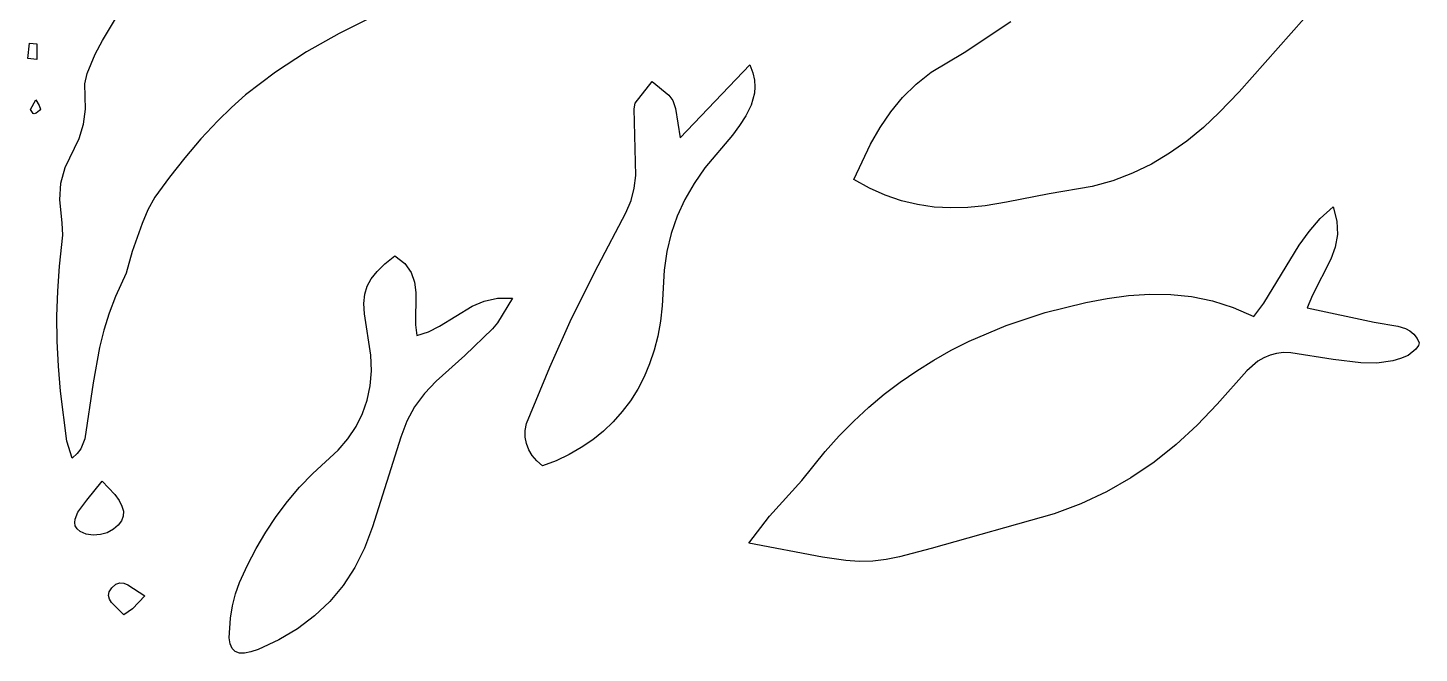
# Model space of a CAD drawing. Header units: centimetres. Extents: x -3.3 to 24.3, y 4.5 to 22.4.
# Drawn here: x -3.253 to 1.492, y 9.627 to 11.758 of the extents above; entities that cross this region are included whole.
import ezdxf

# ---------------------------------------------------------------- set-up
doc = ezdxf.new("R2010")
doc.units = ezdxf.units.CM
doc.layers.add('CUT', color=7, linetype='Continuous')

msp = doc.modelspace()

# ---------------------------------------------------------------- linework, layer by layer
at = {"layer": 'CUT'}
for points in [[(-2.077265, 11.795074), (-2.191209, 11.738594), (-2.301905, 11.676548), (-2.408396, 11.607336), (-2.509724, 11.529358), (-2.558152, 11.486581), (-2.604931, 11.441012), (-2.662456, 11.379519), (-2.717486, 11.315495), (-2.769794, 11.249244), (-2.819154, 11.18107), (-2.843634, 11.138155), (-2.862867, 11.091591), (-2.896389, 10.995386), (-2.916648, 10.921853), (-2.953217, 10.842915), (-2.975328, 10.785708), (-2.993309, 10.727487), (-3.007918, 10.668428), (-3.030043, 10.548507), (-3.057698, 10.357851), (-3.072084, 10.32341), (-3.084312, 10.306943), (-3.100921, 10.291236), (-3.1191, 10.349961), (-3.141539, 10.519868), (-3.148471, 10.604927), (-3.152379, 10.690062), (-3.153142, 10.775279), (-3.150635, 10.860582), (-3.144735, 10.945976), (-3.133568, 11.052092), (-3.135109, 11.093933), (-3.143743, 11.172296), (-3.139509, 11.228225), (-3.125155, 11.282263), (-3.07723, 11.381503), (-3.062465, 11.42989), (-3.056321, 11.480552), (-3.058456, 11.567619), (-3.050576, 11.601939), (-3.023342, 11.668537), (-2.998433, 11.714955), (-2.943729, 11.805458)], [(1.099714, 11.789658), (0.878639, 11.540427), (0.81002, 11.469097), (0.756244, 11.418408), (0.700003, 11.37212), (0.641156, 11.330542), (0.579559, 11.293984), (0.51507, 11.262755), (0.447548, 11.237163), (0.37685, 11.217518), (0.230007, 11.192311), (0.085028, 11.163655), (0.012231, 11.151518), (-0.046498, 11.145506), (-0.104457, 11.144117), (-0.161641, 11.147489), (-0.218044, 11.155764), (-0.27366, 11.169081), (-0.328483, 11.187578), (-0.382506, 11.211395), (-0.435724, 11.240673), (-0.378703, 11.3617), (-0.346186, 11.418224), (-0.310001, 11.471476), (-0.269404, 11.520997), (-0.223647, 11.566327), (-0.171985, 11.607007), (-0.058959, 11.674122), (0.099366, 11.779641)]]:
    msp.add_lwpolyline(points, dxfattribs=at)
for points in [[(-3.221787, 11.703701), (-3.221787, 11.650143), (-3.252535, 11.653441), (-3.246771, 11.705426)], [(-1.011861, 11.173493), (-1.037948, 11.116666), (-1.058504, 11.057533), (-1.07348, 10.99596), (-1.082828, 10.931814), (-1.088892, 10.810518), (-1.094698, 10.758006), (-1.103852, 10.707494), (-1.11629, 10.659053), (-1.131944, 10.612754), (-1.150749, 10.568666), (-1.172639, 10.526861), (-1.197549, 10.487408), (-1.225413, 10.450379), (-1.256165, 10.415844), (-1.289739, 10.383873), (-1.326069, 10.354536), (-1.365091, 10.327906), (-1.406737, 10.30405), (-1.450942, 10.283042), (-1.497641, 10.264949), (-1.516811, 10.282444), (-1.532408, 10.30093), (-1.544283, 10.320453), (-1.552291, 10.341056), (-1.556284, 10.362783), (-1.556116, 10.38568), (-1.55164, 10.409789), (-1.472136, 10.602091), (-1.39849, 10.767561), (-1.307885, 10.948701), (-1.213486, 11.127985), (-1.195531, 11.169117), (-1.184331, 11.211201), (-1.179296, 11.254466), (-1.18471, 11.481669), (-1.181004, 11.501064), (-1.123685, 11.57553), (-1.066353, 11.52881), (-1.05327, 11.510314), (-1.043693, 11.483502), (-1.027673, 11.383264), (-0.790158, 11.631678), (-0.779938, 11.605003), (-0.774333, 11.580128), (-0.772746, 11.556876), (-0.774583, 11.535067), (-0.786141, 11.495063), (-0.804238, 11.458684), (-0.825273, 11.424948), (-0.848918, 11.392615), (-0.943286, 11.280759), (-0.980291, 11.228146)], [(-3.213639, 11.493559), (-3.209438, 11.481455), (-3.212347, 11.476312), (-3.224087, 11.467854), (-3.230668, 11.464892), (-3.233808, 11.466262), (-3.24375, 11.48007), (-3.225338, 11.512179)], [(1.473855, 10.713994), (1.484934, 10.699939), (1.492294, 10.685083), (1.490116, 10.675436), (1.480891, 10.662834), (1.454434, 10.641537), (1.428433, 10.630699), (1.402029, 10.623065), (1.348274, 10.615839), (1.293686, 10.61671), (1.198988, 10.627886), (1.054351, 10.650979), (1.029725, 10.651405), (1.006241, 10.648659), (0.983863, 10.642789), (0.962557, 10.633847), (0.942289, 10.621883), (0.904725, 10.589096), (0.803328, 10.475634), (0.735181, 10.403916), (0.663467, 10.338058), (0.588069, 10.278202), (0.508872, 10.224488), (0.42576, 10.177057), (0.338617, 10.136049), (0.247328, 10.101606), (-0.171531, 9.983465), (-0.27972, 9.955075), (-0.324854, 9.946087), (-0.371143, 9.940851), (-0.417652, 9.939607), (-0.463448, 9.942596), (-0.541991, 9.953746), (-0.793743, 10.001996), (-0.723672, 10.093778), (-0.613364, 10.215752), (-0.532871, 10.314289), (-0.485309, 10.367551), (-0.435951, 10.417794), (-0.384825, 10.465075), (-0.331962, 10.509452), (-0.277391, 10.550981), (-0.221141, 10.589722), (-0.163242, 10.625732), (-0.103723, 10.659067), (-0.042615, 10.689788), (0.084252, 10.743611), (0.217123, 10.787664), (0.355762, 10.822409), (0.428711, 10.836229), (0.501228, 10.845896), (0.573335, 10.850648), (0.645053, 10.849727), (0.716402, 10.842374), (0.787403, 10.827831), (0.858077, 10.805337), (0.928444, 10.774133), (0.963025, 10.820357), (1.083348, 11.017428), (1.116739, 11.064422), (1.154577, 11.108381), (1.198426, 11.14824), (1.211814, 11.099521), (1.213323, 11.054014), (1.205397, 11.010919), (1.190482, 10.969434), (1.128261, 10.846637), (1.109846, 10.803588), (1.338288, 10.754963), (1.419732, 10.741181), (1.445747, 10.733608), (1.460359, 10.725724)], [(-1.599436, 10.836461), (-1.650464, 10.753313), (-1.668155, 10.732077), (-1.762738, 10.641465), (-1.860124, 10.553716), (-1.90034, 10.51244), (-1.933517, 10.46696), (-1.960001, 10.417273), (-1.980135, 10.363378), (-2.076592, 10.057346), (-2.10399, 9.985236), (-2.13751, 9.918845), (-2.177151, 9.858162), (-2.22291, 9.803171), (-2.274785, 9.753862), (-2.332774, 9.71022), (-2.396875, 9.672232), (-2.467086, 9.639885), (-2.492044, 9.631256), (-2.513362, 9.627077), (-2.531055, 9.627519), (-2.545139, 9.632754), (-2.555628, 9.642956), (-2.562538, 9.658297), (-2.565886, 9.678948), (-2.561649, 9.746726), (-2.554798, 9.788409), (-2.544591, 9.829191), (-2.530488, 9.86813), (-2.50347, 9.927048), (-2.473806, 9.98415), (-2.44135, 10.039334), (-2.405959, 10.092496), (-2.367487, 10.143533), (-2.325792, 10.192339), (-2.280728, 10.238813), (-2.19372, 10.319103), (-2.160769, 10.357952), (-2.133379, 10.399347), (-2.111634, 10.443241), (-2.095615, 10.489586), (-2.085403, 10.538335), (-2.081082, 10.589438), (-2.082732, 10.642848), (-2.10494, 10.783855), (-2.106313, 10.819142), (-2.103182, 10.849903), (-2.09501, 10.877439), (-2.081259, 10.903052), (-2.061394, 10.928045), (-2.034878, 10.953719), (-2.001174, 10.981376), (-1.966918, 10.954866), (-1.945281, 10.924757), (-1.933507, 10.891775), (-1.928839, 10.856645), (-1.929913, 10.745633), (-1.926108, 10.709175), (-1.886238, 10.722057), (-1.848702, 10.741253), (-1.737052, 10.809482), (-1.695805, 10.82669), (-1.650368, 10.836591)], [(-3.090774, 10.061205), (-3.092741, 10.072259), (-3.091371, 10.083748), (-3.0815, 10.107025), (-3.051812, 10.14889), (-2.998735, 10.213119), (-2.956085, 10.167593), (-2.941284, 10.147633), (-2.93148, 10.128552), (-2.92676, 10.11044), (-2.927213, 10.093387), (-2.932927, 10.077483), (-2.943989, 10.062816), (-2.960488, 10.049478), (-2.982511, 10.037558), (-3.00447, 10.031211), (-3.029464, 10.029617), (-3.053841, 10.032957), (-3.073947, 10.04141), (-3.08475, 10.050839)], [(-2.8961, 9.777789), (-2.92474, 9.757109), (-2.966988, 9.800106), (-2.974476, 9.811166), (-2.977857, 9.822992), (-2.975691, 9.835907), (-2.966539, 9.85023), (-2.952815, 9.862046), (-2.939175, 9.866621), (-2.925512, 9.86539), (-2.91172, 9.859792), (-2.853131, 9.822459)]]:
    msp.add_lwpolyline(points, close=True, dxfattribs=at)

doc.saveas('drawing.dxf')
